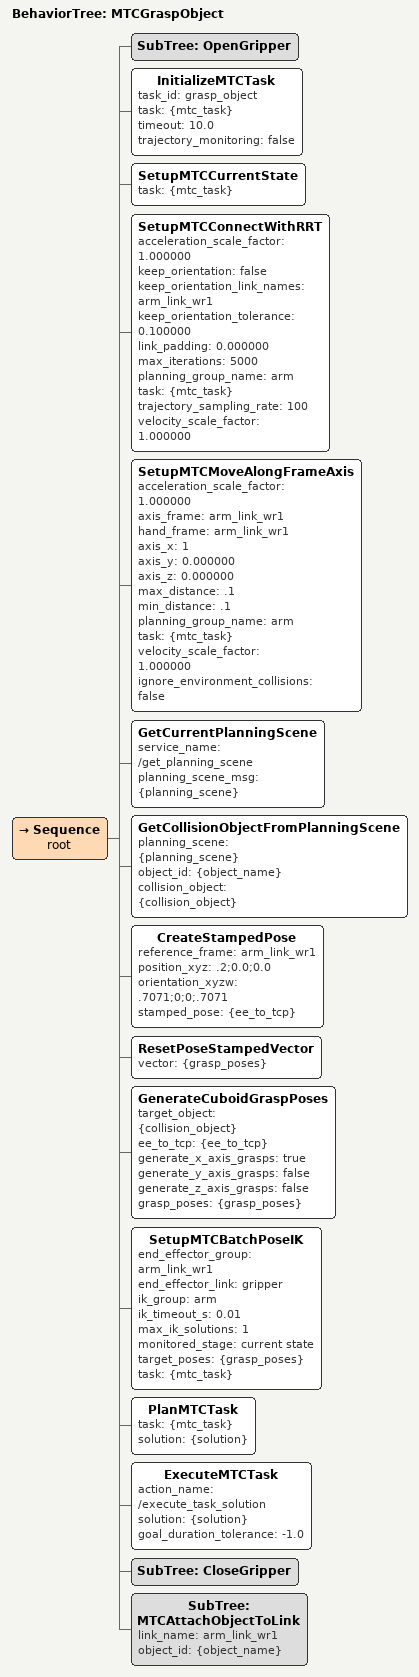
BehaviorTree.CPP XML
<root BTCPP_format="4" >
    <TreeNodeParams>
      <Param name="object_name"/>
    </TreeNodeParams>
     <BehaviorTree ID="MTCGraspObject"
        _description="Takes an object as input and grasps the object at that pose"
        >
        <Sequence name="root">
          <SubTree ID="OpenGripper"/>
          <InitializeMTCTask task_id="grasp_object" task="{mtc_task}" timeout="10.0" trajectory_monitoring="false"/>
          <SetupMTCCurrentState task="{mtc_task}"/>
          <SetupMTCConnectWithRRT
            acceleration_scale_factor="1.000000"
            keep_orientation="false"
            keep_orientation_link_names="arm_link_wr1"
            keep_orientation_tolerance="0.100000"
            link_padding="0.000000"
            max_iterations="5000"
            planning_group_name="arm"
            task="{mtc_task}"
            trajectory_sampling_rate="100"
            velocity_scale_factor="1.000000"
          />
          <SetupMTCMoveAlongFrameAxis
            acceleration_scale_factor="1.000000"
            axis_frame="arm_link_wr1"
            hand_frame="arm_link_wr1"
            axis_x="1"
            axis_y="0.000000"
            axis_z="0.000000"
            max_distance=".1"
            min_distance=".1"
            planning_group_name="arm"
            task="{mtc_task}"
            velocity_scale_factor="1.000000"
            ignore_environment_collisions="false"
          />
          <GetCurrentPlanningScene service_name="/get_planning_scene" planning_scene_msg="{planning_scene}"/>
          <GetCollisionObjectFromPlanningScene planning_scene="{planning_scene}" object_id="{object_name}" collision_object="{collision_object}"/>
          <CreateStampedPose  reference_frame="arm_link_wr1" position_xyz=".2;0.0;0.0" orientation_xyzw=".7071;0;0;.7071" stamped_pose="{ee_to_tcp}"/>
          <ResetPoseStampedVector vector="{grasp_poses}"/>
          <GenerateCuboidGraspPoses target_object="{collision_object}" ee_to_tcp="{ee_to_tcp}" generate_x_axis_grasps="true" generate_y_axis_grasps="false" generate_z_axis_grasps="false" grasp_poses="{grasp_poses}"/>
          <SetupMTCBatchPoseIK
            end_effector_group="arm_link_wr1"
            end_effector_link="gripper"
            ik_group="arm"
            ik_timeout_s="0.01"
            max_ik_solutions="1"
            monitored_stage="current state"
            target_poses="{grasp_poses}"
            task="{mtc_task}"
          />
          <PlanMTCTask task="{mtc_task}" solution="{solution}"/>
          <ExecuteMTCTask action_name="/execute_task_solution" solution="{solution}" goal_duration_tolerance="-1.0"/>
          <SubTree ID="CloseGripper"/>
          <SubTree ID="MTCAttachObjectToLink" link_name="arm_link_wr1" object_id="{object_name}"/>
        </Sequence>
     </BehaviorTree>
 </root>
